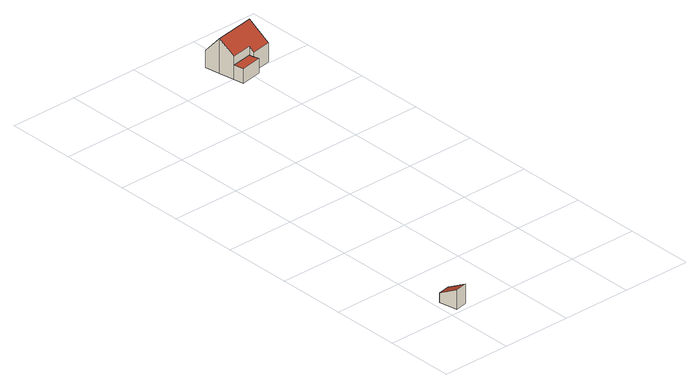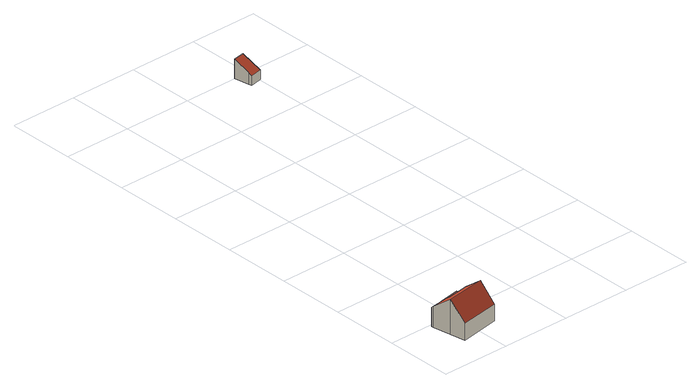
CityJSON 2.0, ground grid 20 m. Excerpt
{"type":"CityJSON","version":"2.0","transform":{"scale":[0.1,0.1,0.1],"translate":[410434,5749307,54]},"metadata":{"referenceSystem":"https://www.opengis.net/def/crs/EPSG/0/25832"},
"CityObjects":{
"building1":{"type":"Building","attributes":{"Gemeindeschluessel":"05570040","Geometrietyp2DReferenz":"3000","function":"31001_2700","roofType":"2100","measuredHeight":5.7},"geometry":[{"type":"Solid","lod":"2","boundaries":[[[[0,1,2,3]],[[4,5,1,0]],[[6,7,5,4]],[[8,9,7,6]],[[3,2,9,8]],[[6,4,0,3,8]],[[1,5,7,9,2]]]],"semantics":{"surfaces":[{"type":"WallSurface"},{"type":"RoofSurface"},{"type":"GroundSurface"}],"values":[[0,0,0,0,0,1,2]]}}]},
"building2":{"type":"Building","attributes":{"Gemeindeschluessel":"05570040","Geometrietyp2DReferenz":"3000","function":"51009_1610","roofType":"1000","measuredHeight":4.1},"geometry":[{"type":"Solid","lod":"2","boundaries":[[[[10,11,12,13]],[[14,15,11,10]],[[16,17,15,14]],[[18,19,17,16]],[[20,21,19,18]],[[13,12,21,20]],[[18,16,14,10,13,20]],[[11,15,17,19,21,12]]]],"semantics":{"surfaces":[{"type":"WallSurface"},{"type":"RoofSurface"},{"type":"GroundSurface"}],"values":[[0,0,0,0,0,0,1,2]]}}]},
"building3":{"type":"Building","attributes":{"Gemeindeschluessel":"05570040","Geometrietyp2DReferenz":"3000","function":"31001_1000","roofType":"3100","measuredHeight":10.03},"address":[{"country":"Germany","locality":"Sendenhorst","thoroughfareNumber":"30","thoroughfareName":"Rummler"}],"geometry":[{"type":"Solid","lod":"2","boundaries":[[[[22,15,17,23]],[[24,11,15,22]],[[25,26,11,24]],[[27,28,26,25]],[[29,30,28,27]],[[31,32,30,29]],[[33,34,32,31]],[[35,36,34,33]],[[23,17,36,35]],[[29,27,25,31]],[[24,22,23,35,33,31,25]],[[15,11,26,28,30,32,34,36,17]]]],"semantics":{"surfaces":[{"type":"WallSurface"},{"type":"RoofSurface"},{"type":"GroundSurface"}],"values":[[0,0,0,0,0,0,0,0,0,1,1,2]]}}]}
},
"vertices":[
[8,55,38],[8,55,10],[19,2,10],[19,2,66],[42,62,38],[42,62,10],[44,52,43],[44,52,10],[53,8,67],[53,8,10],
[355,1201,42],[355,1201,1],[360,1171,1],[360,1171,42],[416,1211,42],[416,1211,1],[418,1196,42],[418,1196,1],[420,1196,42],[420,1196,1],[422,1182,42],[422,1182,1],
[416,1211,67],[418,1196,56],[355,1201,67],[348,1246,102],[348,1246,1],[341,1291,50],[341,1291,1],[458,1310,50],[458,1310,1],[465,1265,102],[465,1265,1],[474,1211,61],[474,1211,1],[475,1205,56],[475,1205,1]
]}
